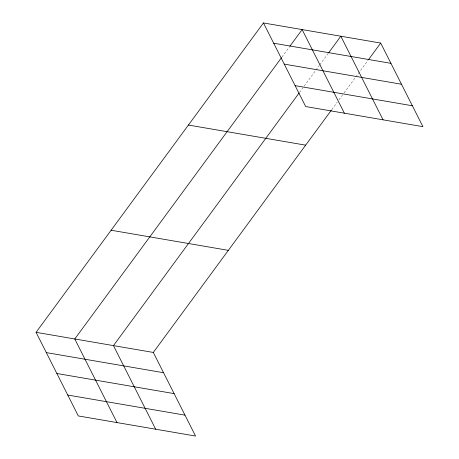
<?xml version="1.0" encoding="UTF-8"?>
<svg xmlns="http://www.w3.org/2000/svg" width="459" height="459" viewBox="0 0 459 459"><rect width="100%" height="100%" fill="white"/><g stroke="black" fill="none" stroke-linecap="round" stroke-linejoin="round"><path stroke-width="0.34" stroke-dasharray="2.29 1.72" d="M281.906 57.117L289.497 46.795M299.52 92.437L302.894 87.847M304.156 86.126L315.54 70.64M315.958 70.066L319.332 65.476M319.757 64.903L328.185 53.433M331.794 109.598L337.273 102.139M338.96 99.844L342.758 94.686M344.021 92.965L355.404 77.479M355.823 76.905L368.049 60.272"/><path stroke-width="0.69" d="M36.077 332.333L153.317 352.449L195.551 436.05L78.305 415.94L36.077 332.333L263.449 22.95L380.695 43.06L422.923 126.667L305.683 106.551L263.449 22.95M281.487 57.691L74.765 338.971L116.999 422.573M289.916 46.221L302.142 29.588L344.37 113.189M299.096 93.011L113.453 345.61L155.687 429.211M328.604 52.86L340.83 36.227L383.064 119.828M153.317 352.449L331.375 110.171M368.468 59.699L380.695 43.06M273.69 43.221L390.93 63.331M284.247 64.117L401.487 84.232M295.126 85.655L412.366 105.765M188.414 125.049L305.66 145.159M111.107 230.24L228.352 250.35M46.313 352.604L163.559 372.714M56.87 373.506L174.116 393.615M67.748 395.038L184.994 415.148"/></g></svg>
